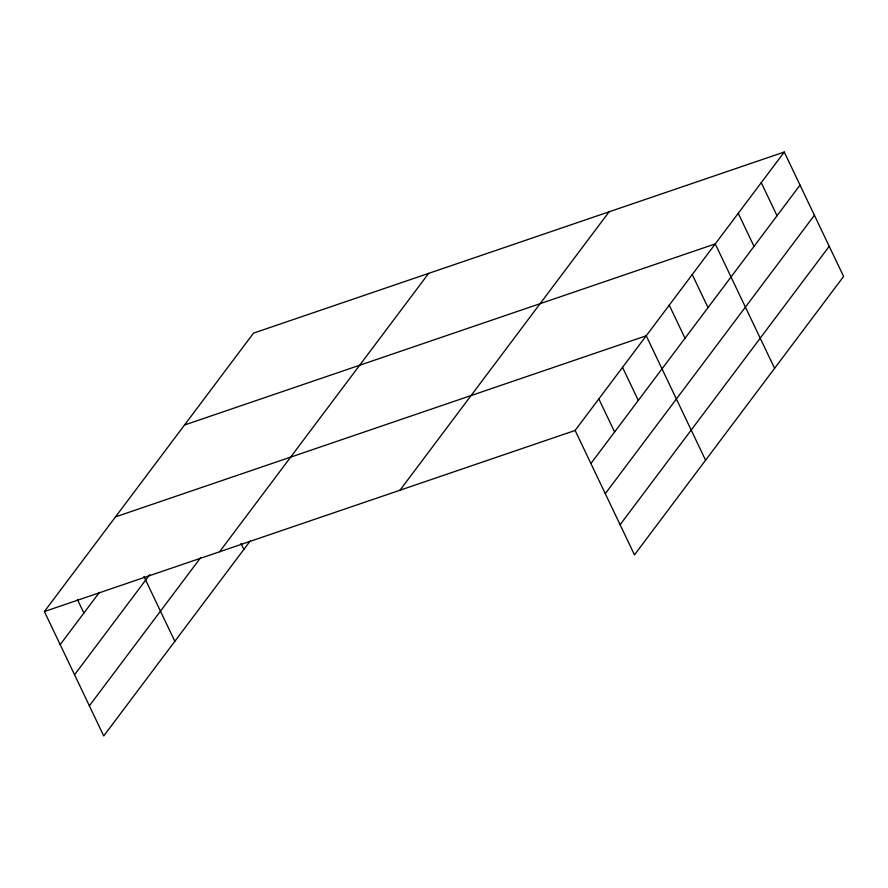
<?xml version="1.0" encoding="UTF-8"?>
<svg xmlns="http://www.w3.org/2000/svg" width="888" height="888" viewBox="0 0 888 888"><rect width="100%" height="100%" fill="white"/><g stroke="black" fill="none" stroke-linecap="round" stroke-linejoin="round"><path stroke-width="1.33" d="M250.427 540.681L103.741 735.963L44.4 611.543L253.524 333.133L784.259 152.037L843.6 276.457L634.476 554.867L575.135 430.447L784.259 152.037M60.173 644.621L99.401 592.396M74.559 674.758L149.761 574.636M89.366 705.816L200.721 557.564M219.547 551.781L428.66 273.371M399.989 490.209L609.113 211.799M590.909 463.525L800.033 185.115M605.283 493.661L814.407 215.262M620.101 524.719L829.226 246.309M184.515 425.008L715.251 243.911L774.591 368.331M115.507 516.883L646.231 335.786L705.583 460.206M44.4 611.543L575.135 430.447M761.249 182.662L777.033 215.74M738.25 213.287L754.023 246.365M692.24 274.536L708.025 307.614M669.241 305.161L685.014 338.239M622.532 367.343L638.317 400.421M598.834 398.901L614.607 431.968M240.981 543.401L243.856 549.428M143.934 576.49L174.847 641.303M77.445 599.589L83.883 613.064"/></g></svg>
